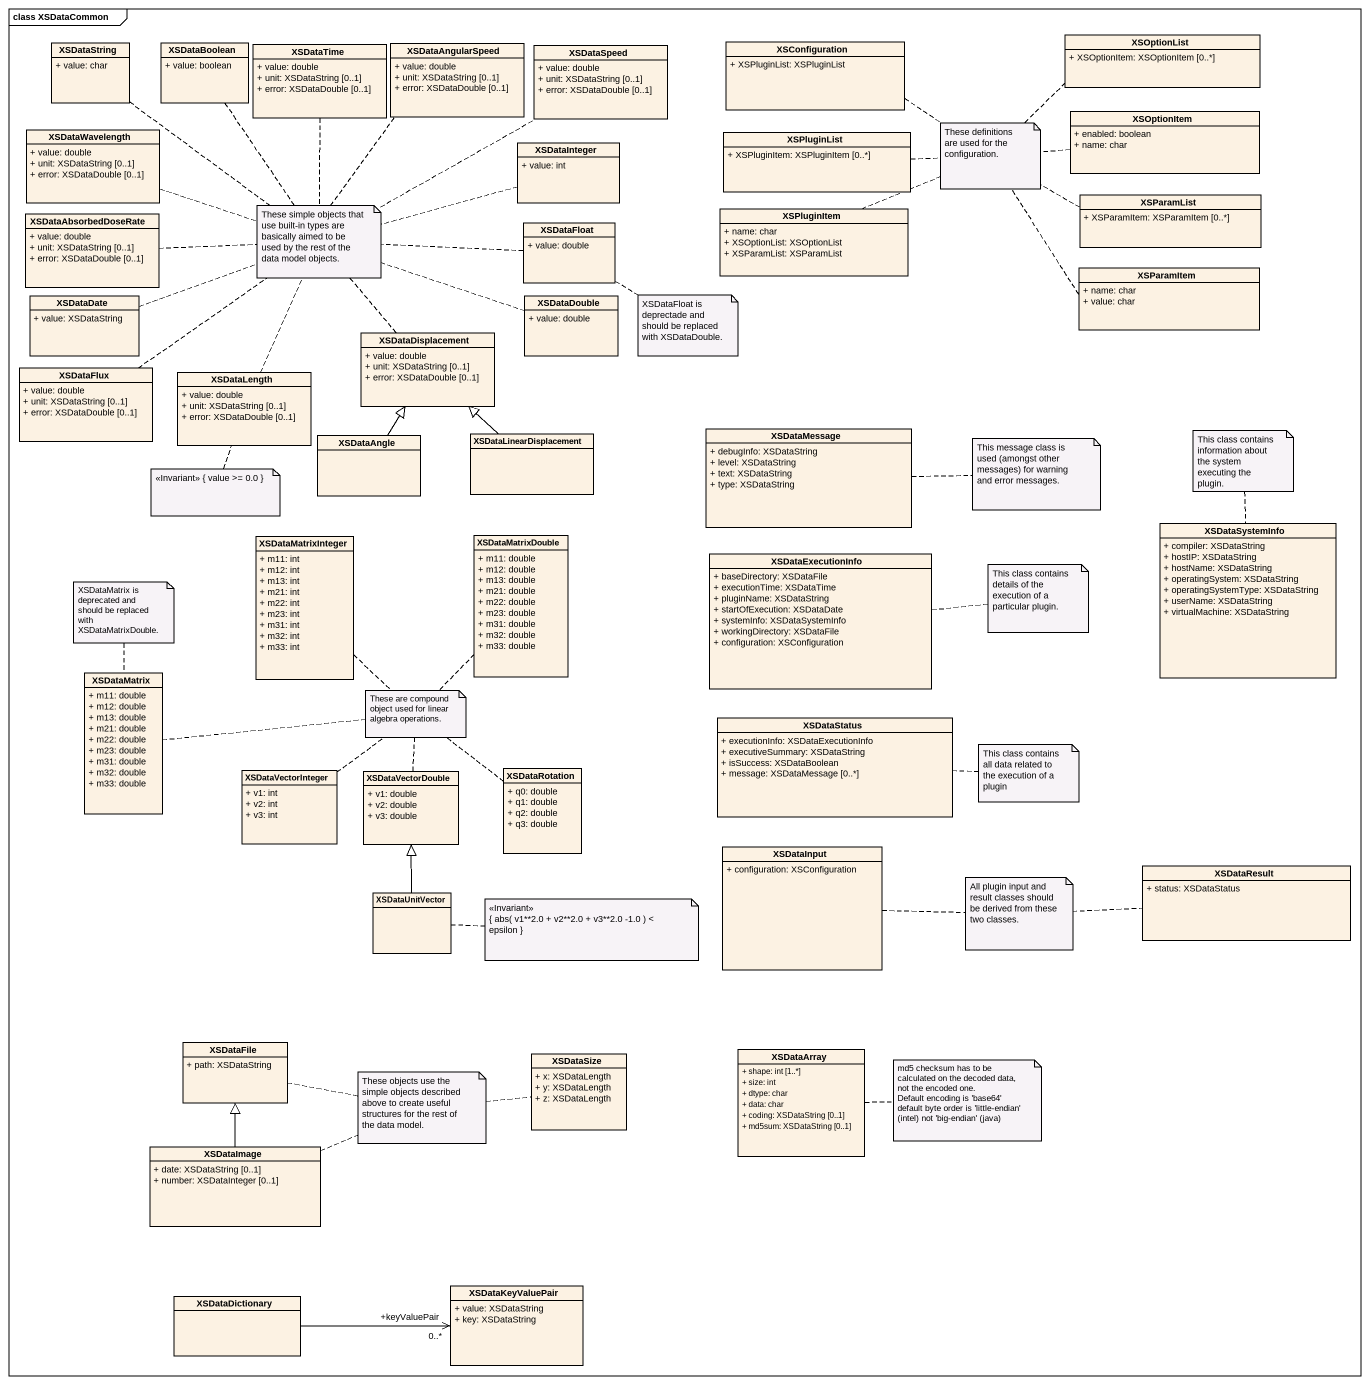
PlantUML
@startuml
mainframe class XSDataCommon
hide circle
hide empty members
skinparam classAttributeIconSize 0
class XSDataString {
  + value: char
}
class XSDataBoolean {
  + value: boolean
}
class XSDataAngularSpeed {
  + value: double
  + unit: XSDataString [0..1]
  + error: XSDataDouble [0..1]
}
class XSConfiguration {
  + XSPluginList: XSPluginList
}
class XSOptionList {
  + XSOptionItem: XSOptionItem [0..*]
}
class XSDataTime {
  + value: double
  + unit: XSDataString [0..1]
  + error: XSDataDouble [0..1]
}
class XSDataSpeed {
  + value: double
  + unit: XSDataString [0..1]
  + error: XSDataDouble [0..1]
}
class XSOptionItem {
  + enabled: boolean
  + name: char
}
class XSDataWavelength {
  + value: double
  + unit: XSDataString [0..1]
  + error: XSDataDouble [0..1]
}
class XSDataInteger {
  + value: int
}
class XSPluginList {
  + XSPluginItem: XSPluginItem [0..*]
}
class XSParamList {
  + XSParamItem: XSParamItem [0..*]
}
class XSDataAbsorbedDoseRate {
  + value: double
  + unit: XSDataString [0..1]
  + error: XSDataDouble [0..1]
}
class XSDataFloat {
  + value: double
}
class XSPluginItem {
  + name: char
  + XSOptionList: XSOptionList
  + XSParamList: XSParamList
}
class XSParamItem {
  + name: char
  + value: char
}
class XSDataDate {
  + value: XSDataString
}
class XSDataDouble {
  + value: double
}
class XSDataDisplacement {
  + value: double
  + unit: XSDataString [0..1]
  + error: XSDataDouble [0..1]
}
class XSDataFlux {
  + value: double
  + unit: XSDataString [0..1]
  + error: XSDataDouble [0..1]
}
class XSDataLength {
  + value: double
  + unit: XSDataString [0..1]
  + error: XSDataDouble [0..1]
}
class XSDataLinearDisplacement
class XSDataMessage {
  + debugInfo: XSDataString
  + level: XSDataString
  + text: XSDataString
  + type: XSDataString
}
class XSDataAngle
class XSDataMatrixInteger {
  + m11: int
  + m12: int
  + m13: int
  + m21: int
  + m22: int
  + m23: int
  + m31: int
  + m32: int
  + m33: int
}
class XSDataMatrixDouble {
  + m11: double
  + m12: double
  + m13: double
  + m21: double
  + m22: double
  + m23: double
  + m31: double
  + m32: double
  + m33: double
}
class XSDataSystemInfo {
  + compiler: XSDataString
  + hostIP: XSDataString
  + hostName: XSDataString
  + operatingSystem: XSDataString
  + operatingSystemType: XSDataString
  + userName: XSDataString
  + virtualMachine: XSDataString
}
class XSDataExecutionInfo {
  + baseDirectory: XSDataFile
  + executionTime: XSDataTime
  + pluginName: XSDataString
  + startOfExecution: XSDataDate
  + systemInfo: XSDataSystemInfo
  + workingDirectory: XSDataFile
  + configuration: XSConfiguration
}
class XSDataMatrix {
  + m11: double
  + m12: double
  + m13: double
  + m21: double
  + m22: double
  + m23: double
  + m31: double
  + m32: double
  + m33: double
}
class XSDataStatus {
  + executionInfo: XSDataExecutionInfo
  + executiveSummary: XSDataString
  + isSuccess: XSDataBoolean
  + message: XSDataMessage [0..*]
}
class XSDataVectorInteger {
  + v1: int
  + v2: int
  + v3: int
}
class XSDataVectorDouble {
  + v1: double
  + v2: double
  + v3: double
}
class XSDataRotation {
  + q0: double
  + q1: double
  + q2: double
  + q3: double
}
class XSDataInput {
  + configuration: XSConfiguration
}
class XSDataUnitVector
class XSDataResult {
  + status: XSDataStatus
}
class XSDataFile {
  + path: XSDataString
}
class XSDataSize {
  + x: XSDataLength
  + y: XSDataLength
  + z: XSDataLength
}
class XSDataArray {
  + shape: int [1..*]
  + size: int
  + dtype: char
  + data: char
  + coding: XSDataString [0..1]
  + md5sum: XSDataString [0..1]
}
class XSDataImage {
  + date: XSDataString [0..1]
  + number: XSDataInteger [0..1]
}
class XSDataKeyValuePair {
  + value: XSDataString
  + key: XSDataString
}
class XSDataDictionary
XSDataLinearDisplacement -up-|> XSDataDisplacement
XSDataAngle -up-|> XSDataDisplacement
XSDataUnitVector -up-|> XSDataVectorDouble
XSDataImage -up-|> XSDataFile
XSDataDictionary -right-> "+keyValuePair\n0..*" XSDataKeyValuePair
note as N1
  These definitions are used for the configuration.
end note
N1 .. XSOptionItem
N1 .. XSPluginItem
N1 .. XSPluginList
N1 .. XSParamItem
N1 .. XSConfiguration
N1 .. XSParamList
N1 .. XSOptionList
note as N2
  These simple objects that use built-in types are basically aimed to be used by the rest of the data model objects.
end note
N2 .. XSDataFloat
N2 .. XSDataDate
N2 .. XSDataFlux
N2 .. XSDataWavelength
N2 .. XSDataTime
N2 .. XSDataSpeed
N2 .. XSDataDisplacement
N2 .. XSDataInteger
N2 .. XSDataString
N2 .. XSDataLength
N2 .. XSDataAbsorbedDoseRate
N2 .. XSDataAngularSpeed
N2 .. XSDataBoolean
N2 .. XSDataDouble
note bottom of XSDataFloat : XSDataFloat is deprectade and should be replaced with XSDataDouble.
note top of XSDataSystemInfo : This class contains information about the system executing the plugin.
note bottom of XSDataLength : <<Invariant>> { value >= 0.0 }
note right of XSDataMessage : This message class is used (amongst other messages) for warning and error messages.
note top of XSDataMatrix : XSDataMatrix is deprecated and should be replaced with XSDataMatrixDouble.
note right of XSDataExecutionInfo : This class contains details of the execution of a particular plugin.
note as N9
  These are compound object used for linear algebra operations.
end note
N9 .. XSDataMatrixDouble
N9 .. XSDataVectorDouble
N9 .. XSDataMatrix
N9 .. XSDataRotation
N9 .. XSDataVectorInteger
N9 .. XSDataMatrixInteger
note right of XSDataStatus : This class contains all data related to the execution of a plugin
note right of XSDataUnitVector
  <<Invariant>>
  { abs( v1~**2.0 + v2~**2.0 + v3~**2.0 -1.0 ) < epsilon }
end note
note as N12
  All plugin input and result classes should be derived from these two classes.
end note
N12 .. XSDataInput
N12 .. XSDataResult
note right of XSDataArray
  md5 checksum has to be calculated on the decoded data, not the encoded one.
  Default encoding is 'base64'
  default byte order is 'little-endian' (intel) not 'big-endian' (java)
end note
note as N14
  These objects use the simple objects described above to create useful structures for the rest of the data model.
end note
N14 .. XSDataImage
N14 .. XSDataSize
N14 .. XSDataFile
@enduml
